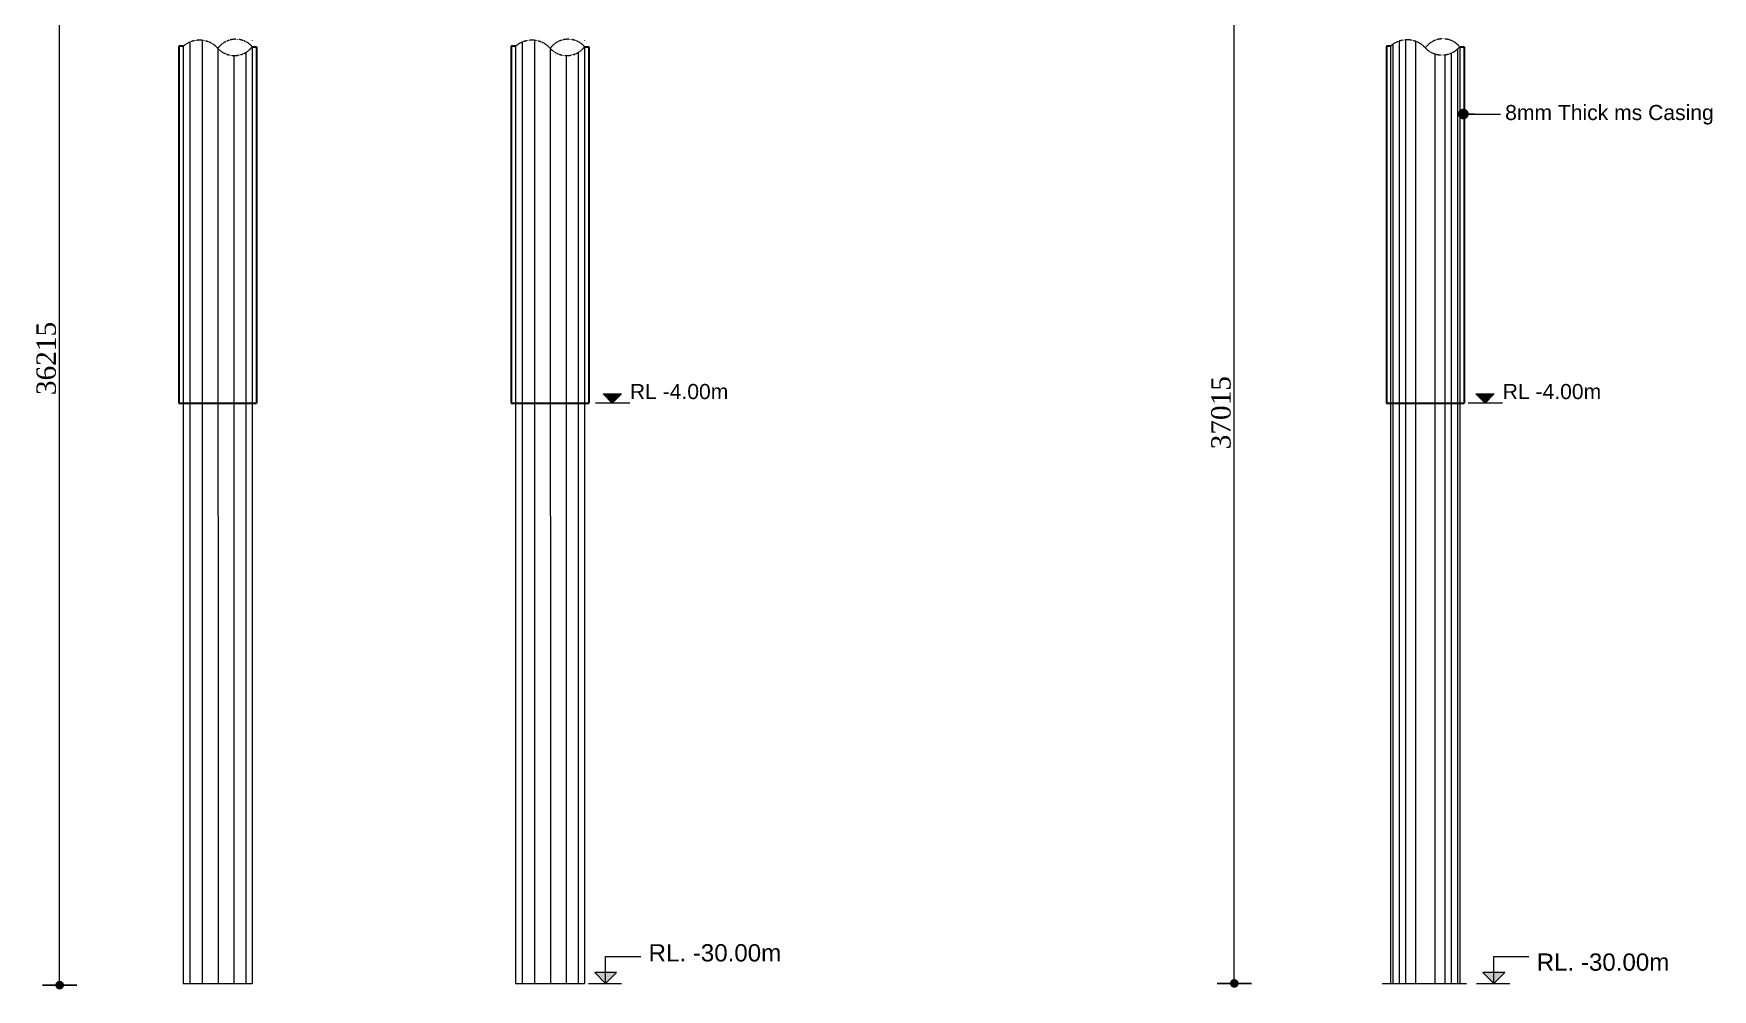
# Model space of a CAD drawing. Header units: millimetres. Extents: x -452357 to 35267, y 81803 to 461763.
# Drawn here: x -450946 to -431490, y 197815 to 208898 of the extents above; entities that cross this region are included whole.
import ezdxf

# ---------------------------------------------------------------- set-up
doc = ezdxf.new("R2010")
doc.units = ezdxf.units.MM
doc.header["$PDMODE"] = 2
doc.linetypes.add('DASHED', pattern=[0.75, 0.5, -0.25])
doc.layers.get('Defpoints').update_dxf_attribs({"lineweight": 13})
for name, color, linetype, lineweight in [('Dimision', 96, 'Continuous', 18), ('hatch', 65, 'Continuous', 15), ('Hatching', 65, 'Continuous', 20), ('Pile', 11, 'Continuous', 15), ('Steel Casing', 70, 'Continuous', 30), ('Text', 7, 'Continuous', 15)]:
    doc.layers.add(name, color=color, linetype=linetype, lineweight=lineweight)
doc.styles.add('ROMANS', font='arial.ttf', dxfattribs={"height": 200})
doc.styles.get("Standard").update_dxf_attribs({"font": 'times.ttf'})
doc.dimstyles.new('ISO-25', dxfattribs={"dimtxt": 175, "dimasz": 100, "dimexe": 65, "dimexo": 115.625, "dimgap": 40, "dimtad": 1, "dimtoh": 1, "dimdec": 0, "dimtxsty": 'Standard', "dimblk": 'DOT', "dimcen": 300, "dimclrd": 256, "dimclre": 256, "dimclrt": 256, "dimadec": 0, "dimazin": 0, "dimtfac": 1, "dimtdec": 0, "dimtix": 1, "dimtmove": 0, "dimatfit": 3, "dimldrblk": 'DOT', "dimfxl": 75, "dimlwd": -1, "dimarcsym": 0})

# ---------------------------------------------------------------- blocks, each defined once
blk = doc.blocks.new('_Dot')
at = {"color": 0, "linetype": 'ByBlock', "lineweight": -2}
blk.add_line((-0.5, 0), (-1, 0), dxfattribs=at)
at = {"color": 0, "linetype": 'ByBlock', "const_width": 0.5}
blk.add_lwpolyline([(-0.25, 0, 1), (0.25, 0, 1)], format="xyb", close=True, dxfattribs=at)
blk = doc.blocks.new('*D30')
at = {"layer": 'Defpoints', "color": 0, "ltscale": 3, "transparency": 16777216}
for p in [(-437031, 215655), (-435719, 215655), (-435319, 197885)]:
    blk.add_point(p, dxfattribs=at)
at = {"layer": 'Dimision', "lineweight": -2, "ltscale": 3, "transparency": 16777216}
for p, q in [((-436831, 215655), (-437231, 215655)), ((-436831, 197885), (-437231, 197885))]:
    blk.add_line(p, q, dxfattribs=at)
at = {"layer": 'Dimision', "ltscale": 3, "transparency": 16777216}
blk.add_line((-437031, 197985), (-437031, 215555), dxfattribs=at)
at = {"layer": 'Dimision', "ltscale": 3, "transparency": 16777216, "xscale": 100, "yscale": 100, "zscale": 100}
for p, rotation in [((-437031, 215655), 90), ((-437031, 197885), 270)]:
    blk.add_blockref('_Dot', p, dxfattribs=dict(at, rotation=rotation))
at = {"layer": 'Dimision', "ltscale": 3, "transparency": 16777216, "insert": (-437185, 204502), "char_height": 225, "attachment_point": 5, "rotation": 90}
blk.add_mtext('37015', dxfattribs=at)
blk = doc.blocks.new('*D37')
at = {"layer": 'Defpoints', "color": 0, "ltscale": 3, "transparency": 16777216}
for p in [(-450644, 214895), (-449079, 214895), (-449809, 197865)]:
    blk.add_point(p, dxfattribs=at)
at = {"layer": 'Dimision', "lineweight": -2, "ltscale": 3, "transparency": 16777216}
for p, q in [((-450444, 214895), (-450844, 214895)), ((-450444, 197865), (-450844, 197865))]:
    blk.add_line(p, q, dxfattribs=at)
at = {"layer": 'Dimision', "ltscale": 3, "transparency": 16777216}
blk.add_line((-450644, 197965), (-450644, 214795), dxfattribs=at)
at = {"layer": 'Dimision', "ltscale": 3, "transparency": 16777216, "xscale": 100, "yscale": 100, "zscale": 100}
for p, rotation in [((-450644, 214895), 90), ((-450644, 197865), 270)]:
    blk.add_blockref('_Dot', p, dxfattribs=dict(at, rotation=rotation))
at = {"layer": 'Dimision', "ltscale": 3, "transparency": 16777216, "insert": (-450799, 205131), "char_height": 225, "attachment_point": 5, "rotation": 90}
blk.add_mtext('36215', dxfattribs=at)

msp = doc.modelspace()

# ---------------------------------------------------------------- hatches: boundary and pattern name
at = {"layer": 'Dimision', "ltscale": 5}
for points in [[(-444346.9, 204719.2), (-444134.8, 204719.2), (-444240.9, 204613.1)], [(-434231.5, 204719.2), (-434019.4, 204719.2), (-434125.5, 204613.1)]]:
    msp.add_hatch(color=256, dxfattribs=at).paths.add_polyline_path(points)
at = {"layer": 'Dimision', "ltscale": 3}
for points in [[(-444443.5, 198011.3), (-444317.3, 197885.1), (-444191.1, 198011.3)], [(-434150.2, 198011.3), (-434024, 197885.1), (-433897.8, 198011.3)]]:
    msp.add_hatch(color=256, dxfattribs=at).paths.add_polyline_path(points)

# ---------------------------------------------------------------- linework, layer by layer
at = {"layer": 'Dimision', "ltscale": 5}
for p, q in [((-444037.7, 204613.1), (-444434.5, 204613.1)), ((-433922.3, 204613.1), (-434319.1, 204613.1))]:
    msp.add_line(p, q, dxfattribs=at)
at = {"layer": 'Dimision', "ltscale": 3}
for p, q in [((-444317.3, 197885.1), (-444317.3, 198198.6)), ((-444317.3, 198198.6), (-443909.6, 198198.6)), ((-434024, 197885.1), (-434024, 198198.6)), ((-434024, 198198.6), (-433617.3, 198198.6)), ((-444516.1, 197885.1), (-444132.5, 197885.1)), ((-434222.7, 197885.1), (-433839.2, 197885.1))]:
    msp.add_line(p, q, dxfattribs=at)
at = {"layer": 'Dimision', "ltscale": 5}
for points in [[(-444346.9, 204719.2), (-444134.8, 204719.2), (-444240.9, 204613.1)], [(-434231.5, 204719.2), (-434019.4, 204719.2), (-434125.5, 204613.1)]]:
    msp.add_lwpolyline(points, close=True, dxfattribs=at)
at = {"layer": 'Dimision', "ltscale": 3}
for points in [[(-444191.1, 198011.3), (-444443.5, 198011.3), (-444317.3, 197885.1)], [(-433897.8, 198011.3), (-434150.2, 198011.3), (-434024, 197885.1)]]:
    msp.add_lwpolyline(points, close=True, dxfattribs=at)
at = {"layer": 'hatch', "ltscale": 3}
for p, q in [((-448810.5, 208727.3), (-448806.3, 197885.1)), ((-444958.7, 208727.3), (-444954.5, 197885.1)), ((-449212, 197885.1), (-448412, 197885.1)), ((-445360.3, 197885.1), (-444560.3, 197885.1)), ((-435319.1, 197885.1), (-434339.1, 197885.1))]:
    msp.add_line(p, q, dxfattribs=at)
at = {"layer": 'Hatching', "ltscale": 3}
for p, q in [((-449137, 208797.4), (-449137, 197885.1)), ((-448994.3, 208819.5), (-448994.3, 197885.1)), ((-448412, 208819.7), (-448412, 208819.4)), ((-445285.3, 208797.4), (-445285.3, 197885.1)), ((-445142.6, 208819.5), (-445142.6, 197885.1)), ((-444560.3, 208819.7), (-444560.3, 208819.4)), ((-435194.1, 208773.2), (-435194.1, 197885.1)), ((-435119.1, 208810.9), (-435119.1, 197885.1)), ((-435045.4, 208825), (-435045.4, 197885.1)), ((-434932.2, 208808.6), (-434932.2, 197885.1)), ((-449212, 208750.2), (-449212, 197885.1)), ((-448627.3, 208643.1), (-448627.3, 197885.1)), ((-448487, 208678.7), (-448487, 197885.1)), ((-448487, 208678.7), (-448487, 197885.1)), ((-448412, 208745.1), (-448412, 197885.1)), ((-448412, 208745.1), (-448412, 197885.1)), ((-445360.3, 208750.2), (-445360.3, 197885.1)), ((-444775.6, 208643.1), (-444775.6, 197885.1)), ((-444635.3, 208678.7), (-444635.3, 197885.1)), ((-444635.3, 208678.7), (-444635.3, 197885.1)), ((-444560.3, 208745.1), (-444560.3, 197885.1)), ((-444560.3, 208745.1), (-444560.3, 197885.1)), ((-435219.1, 208753.5), (-435219.1, 197885.1)), ((-434706.1, 208662.2), (-434706.1, 197885.1)), ((-434592.8, 208651.1), (-434592.8, 197885.1)), ((-434519.1, 208670.7), (-434519.1, 197885.1)), ((-434519.1, 208670.7), (-434519.1, 197885.1)), ((-434444.1, 208718.9), (-434444.1, 197885.1)), ((-434419.1, 208745.1), (-434419.1, 197885.1))]:
    msp.add_line(p, q, dxfattribs=at)
at = {"layer": 'Pile', "linetype": 'DASHED', "ltscale": 5}
for points in [[(-449212, 208750.2, -0.4074284), (-448810.6, 208727.1, 0.4663005), (-448412, 208745.1, 0.4799664), (-448810.6, 208727.1)], [(-445360.3, 208750.2, -0.4074284), (-444958.9, 208727.1, 0.4663005), (-444560.3, 208745.1, 0.4799664), (-444958.9, 208727.1)], [(-435219.1, 208753.5, -0.4082225), (-434817.7, 208732.7, 0.449118), (-434419.1, 208745.1, 0.4888461), (-434817.7, 208732.7)]]:
    msp.add_lwpolyline(points, format="xyb", dxfattribs=at)
at = {"layer": 'Steel Casing', "ltscale": 3}
for p, q in [((-449212, 208750.2), (-449262, 208750.2)), ((-449262, 208750.2), (-449262, 204613.6)), ((-448412, 208745.1), (-448362, 208745.1)), ((-448362, 208745.1), (-448362, 204613.6)), ((-445410.3, 208750.2), (-445410.3, 204613.6)), ((-445360.3, 208750.2), (-445410.3, 208750.2)), ((-444560.3, 208745.1), (-444510.3, 208745.1)), ((-444510.3, 208745.1), (-444510.3, 204613.6)), ((-435269.1, 208750.2), (-435269.1, 204613.6)), ((-435219.1, 208750.2), (-435269.1, 208750.2)), ((-434419.1, 208745.1), (-434369.1, 208745.1)), ((-434369.1, 208745.1), (-434369.1, 204613.6)), ((-449262, 204613.6), (-448362, 204613.6)), ((-445410.3, 204613.6), (-444510.3, 204613.6)), ((-435269.1, 204613.6), (-434369.1, 204613.6))]:
    msp.add_line(p, q, dxfattribs=at)

# ---------------------------------------------------------------- texts
at = {"layer": 'Text', "style": 'ROMANS'}
for s, height, p in [('8mm Thick ms Casing', 175, (-433892.1, 207895.3)), ('RL -4.00m ', 175, (-444036.1, 204660.1)), ('RL -4.00m ', 175, (-433920.7, 204660.1)), (' RL. -30.00m ', 200, (-443896.6, 198139.5)), (' RL. -30.00m ', 200, (-433604.3, 198032.2))]:
    msp.add_text(s, height=height, dxfattribs=at).set_placement(p)

# ---------------------------------------------------------------- dimensions: what is measured, and where the dimension line sits
at = {"layer": 'Dimision', "ltscale": 3}
for base, p1, p2, text, picture, middle in [((-437030.6, 215655.5), (-435319.1, 197885.1), (-435719.1, 215655.5), '37015', '*D30', (-437030.6, 204502)), ((-450644.3, 214895.4), (-449809.2, 197865.1), (-449079, 214895.4), '36215', '*D37', (-450644.3, 205131.1))]:
    dim = msp.add_linear_dim(base=base, p1=p1, p2=p2, angle=90, text=text, dimstyle='ISO-25', override={"dimtxt": 225, "dimexe": 200, "dimfxl": 200, "dimfxlon": 1}, dxfattribs=at)
    dim.commit()
    dim.dimension.update_dxf_attribs({"geometry": picture, "text_midpoint": middle, "dimtype": 160})

# ---------------------------------------------------------------- leaders
at = {"layer": 'Dimision', "ltscale": 5}
msp.add_leader([(-434376.7, 207965), (-433945.1, 207965)], dimstyle='ISO-25', override={"dimasz": 125, "dimtad": 0}, dxfattribs=at)

doc.saveas('drawing.dxf')
